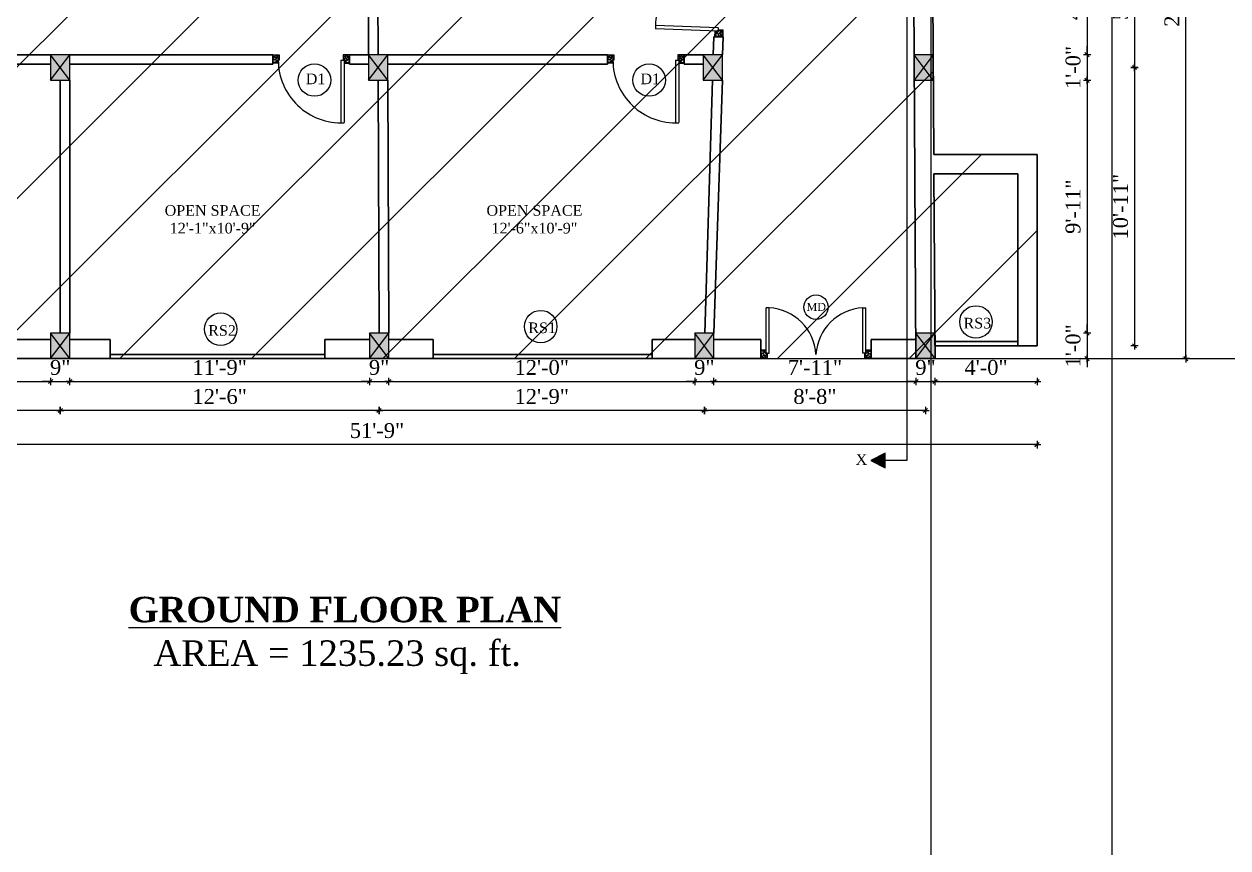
# Model space of a CAD drawing. Header units: inches. Extents: x 6873 to 34015, y -4436 to 8204.
# Drawn here: x 15812 to 16378, y 927 to 1315 of the extents above; entities that cross this region are included whole.
import ezdxf

# ---------------------------------------------------------------- set-up
doc = ezdxf.new("R2010")
doc.units = ezdxf.units.IN
doc.header["$LTSCALE"] = 5
doc.header["$MEASUREMENT"] = 0
for name, color, linetype, lineweight in [('A-WALL', 7, 'Continuous', 9), ('Dimension', 7, 'Continuous', 18), ('DOOR', 62, 'Continuous', 0)]:
    doc.layers.add(name, color=color, linetype=linetype, lineweight=lineweight)
doc.layers.add('dim line', color=7, linetype='Continuous', lineweight=15, true_color=0xfab2b2)
doc.layers.add('TEXT', color=6, linetype='Continuous')
doc.layers.add('WALL', color=7, linetype='Continuous')
doc.styles.add('ordinary', font='times.ttf')
doc.dimstyles.new('Copy of 96', dxfattribs={"dimtxt": 7, "dimasz": 4, "dimexe": 0.5, "dimexo": 0.5, "dimgap": 3, "dimtad": 1, "dimdec": 1, "dimzin": 11, "dimdsep": 46, "dimlunit": 4, "dimtxsty": 'ordinary', "dimblk": 'OBLIQUE', "dimcen": 0.09, "dimse1": 1, "dimse2": 1, "dimclrt": 6, "dimazin": 0, "dimtfac": 1, "dimtdec": 1, "dimtix": 1, "dimtmove": 2, "dimatfit": 3, "dimldrblk": 'leader', "dimfxl": 0.5, "dimfxlon": 1, "dimtolj": 1, "dimtzin": 0, "dimarcsym": 0})

# ---------------------------------------------------------------- blocks, each defined once
blk = doc.blocks.new('C1a')
at = {"color": 1, "ltscale": 5}
for p, q in [((18657.75, 4625.76), (18648.75, 4625.76)), ((18648.75, 4625.76), (18648.82, 4613.76)), ((18657.82, 4613.76), (18657.75, 4625.76)), ((18648.82, 4613.76), (18657.82, 4613.76))]:
    blk.add_line(p, q, dxfattribs=at)
blk = doc.blocks.new('A$C27B36B59')
at = {"layer": 'DOOR'}
for p, q in [((0, 4), (0, 0)), ((2.5, 4), (0, 4)), ((0, 0), (3, 0)), ((2.5, 2.5), (2.5, 4)), ((3, 2.5), (2.5, 2.5)), ((3, 0), (3, 2.5))]:
    blk.add_line(p, q, dxfattribs=at)
for centre, radius, start, end in [((-1.4, -0.54), 4.75, 22.1411, 72.838), ((1.34, 2.09), 1.64, 45.138, 144.8948), ((2.21, 0.3), 2.49, 83.3149, 152.658), ((0.13, 0.37), 2.05, 349.4875, 93.6805), ((1.96, -0.47), 2.01, 58.7447, 166.495), ((-0.06, 0.32), 1.13, 343.542, 86.947), ((2.08, -0.4), 1.17, 38.2816, 160.1519)]:
    blk.add_arc(centre, radius, start, end, dxfattribs=at)
blk = doc.blocks.new('D2')
at = {"layer": 'DOOR'}
for p, q in [((74473.95, 24047.59), (74473.95, 24018.09)), ((74473.95, 24047.59), (74475.45, 24047.59)), ((74475.45, 24047.59), (74475.45, 24018.13))]:
    blk.add_line(p, q, dxfattribs=at)
blk.add_arc((74473.95, 24047.59), 29.5, 180, 272.9146, dxfattribs=at)
at = {"layer": 'DOOR', "xscale": -1, "rotation": 180}
blk.add_blockref('A$C27B36B59', (74441.95, 24050.09), dxfattribs=at)
at = {"layer": 'DOOR', "rotation": 180}
blk.add_blockref('A$C27B36B59', (74477.95, 24050.09), dxfattribs=at)
blk = doc.blocks.new('x-x')
at = {"ltscale": 5}
for points in [[(11364.03, -701.52), (11364.03, -694.51), (11357.15, -698.09)], [(11364.03, -1135.52), (11364.03, -1128.51), (11357.15, -1132.09)]]:
    blk.add_hatch(color=256, dxfattribs=at).paths.add_polyline_path(points)
for p, q in [((11364.03, -694.51), (11357.15, -698.09)), ((11364.03, -701.52), (11364.03, -694.51)), ((11357.15, -698.09), (11364.03, -701.52)), ((11374.13, -698.09), (11364.03, -698.09)), ((11374.13, -698.09), (11374.13, -1132.09)), ((11364.03, -1128.51), (11357.15, -1132.09)), ((11357.15, -1132.09), (11364.03, -1135.52)), ((11364.03, -1135.52), (11364.03, -1128.51)), ((11374.13, -1132.09), (11364.03, -1132.09))]:
    blk.add_line(p, q, dxfattribs=at)
at = {"layer": 'A-WALL', "color": 1, "ltscale": 5}
blk.add_line((11374.13, -1120.09), (11374.13, -1132.09), dxfattribs=at)
at = {"layer": 'TEXT', "style": 'ordinary'}
for p in [(11350.08, -700.97), (11350.08, -1134.1)]:
    blk.add_text('X', height=5, dxfattribs=at).set_placement(p)
blk = doc.blocks.new('oblique')
at = {"color": 0, "lineweight": -2}
blk.add_line((0.25, 0.25), (-0.25, -0.25), dxfattribs=at)
at = {"layer": 'dim line', "lineweight": 9}
for p, q in [((-0.4375, 0), (0.4375, 0)), ((0, 0.4375), (0, -0.4375))]:
    blk.add_line(p, q, dxfattribs=at)
blk = doc.blocks.new('*D263')
at = {"layer": 'A-WALL', "color": 0, "lineweight": -2, "ltscale": 50, "transparency": 16777216}
blk.add_line((16236.05, 1132.95), (16132.05, 1132.95), dxfattribs=at)
at = {"layer": 'Defpoints', "color": 0, "ltscale": 50, "transparency": 16777216}
for p in [(16132.05, 1157.37), (16236.05, 1157.37), (16132.05, 1132.95)]:
    blk.add_point(p, dxfattribs=at)
at = {"layer": 'A-WALL', "color": 0, "lineweight": -2, "ltscale": 50, "transparency": 16777216, "xscale": 4, "yscale": 4, "zscale": 4, "rotation": 180.0000000000005}
blk.add_blockref('oblique', (16132.05, 1132.95), dxfattribs=at)
at = {"layer": 'A-WALL', "color": 0, "lineweight": -2, "ltscale": 50, "transparency": 16777216, "xscale": 4, "yscale": 4, "zscale": 4}
blk.add_blockref('oblique', (16236.05, 1132.95), dxfattribs=at)
at = {"layer": 'A-WALL', "color": 6, "ltscale": 50, "transparency": 16777216, "insert": (16184.05, 1139.51), "char_height": 7, "attachment_point": 5, "style": 'ordinary'}
blk.add_mtext('\\A1;8\'-8"', dxfattribs=at)
blk = doc.blocks.new('_OBLIQUE')
at = {"color": 0, "linetype": 'ByBlock'}
blk.add_line((-0.5, -0.5), (0.5, 0.5), dxfattribs=at)
blk = doc.blocks.new('leader')
at = {"layer": 'Dimension'}
for p, q in [((0, -4.33), (0, 4.33)), ((-4.42, 0), (4.42, 0))]:
    blk.add_line(p, q, dxfattribs=at)
blk = doc.blocks.new('*D264')
at = {"layer": 'A-WALL', "color": 0, "lineweight": -2, "ltscale": 50, "transparency": 16777216}
blk.add_line((16132.05, 1132.95), (15979.05, 1132.95), dxfattribs=at)
at = {"layer": 'Defpoints', "color": 0, "ltscale": 50, "transparency": 16777216}
for p in [(15979.05, 1157.37), (16132.05, 1157.37), (15979.05, 1132.95)]:
    blk.add_point(p, dxfattribs=at)
at = {"layer": 'A-WALL', "color": 0, "lineweight": -2, "ltscale": 50, "transparency": 16777216, "xscale": 4, "yscale": 4, "zscale": 4, "rotation": 180}
blk.add_blockref('oblique', (15979.05, 1132.95), dxfattribs=at)
at = {"layer": 'A-WALL', "color": 0, "lineweight": -2, "ltscale": 50, "transparency": 16777216, "xscale": 4, "yscale": 4, "zscale": 4}
blk.add_blockref('oblique', (16132.05, 1132.95), dxfattribs=at)
at = {"layer": 'A-WALL', "color": 6, "ltscale": 50, "transparency": 16777216, "insert": (16055.55, 1139.52), "char_height": 7, "attachment_point": 5, "style": 'ordinary'}
blk.add_mtext('\\A1;12\'-9"', dxfattribs=at)
blk = doc.blocks.new('*D265')
at = {"layer": 'A-WALL', "color": 0, "lineweight": -2, "ltscale": 50, "transparency": 16777216}
blk.add_line((15979.05, 1132.95), (15829.05, 1132.95), dxfattribs=at)
at = {"layer": 'Defpoints', "color": 0, "ltscale": 50, "transparency": 16777216}
for p in [(15829.05, 1157.37), (15979.05, 1157.37), (15829.05, 1132.95)]:
    blk.add_point(p, dxfattribs=at)
at = {"layer": 'A-WALL', "color": 0, "lineweight": -2, "ltscale": 50, "transparency": 16777216, "xscale": 4, "yscale": 4, "zscale": 4, "rotation": 180}
blk.add_blockref('oblique', (15829.05, 1132.95), dxfattribs=at)
at = {"layer": 'A-WALL', "color": 0, "lineweight": -2, "ltscale": 50, "transparency": 16777216, "xscale": 4, "yscale": 4, "zscale": 4}
blk.add_blockref('oblique', (15979.05, 1132.95), dxfattribs=at)
at = {"layer": 'A-WALL', "color": 6, "ltscale": 50, "transparency": 16777216, "insert": (15904.05, 1139.51), "char_height": 7, "attachment_point": 5, "style": 'ordinary'}
blk.add_mtext('\\A1;12\'-6"', dxfattribs=at)
blk = doc.blocks.new('*D266')
at = {"layer": 'A-WALL', "color": 0, "lineweight": -2, "ltscale": 50, "transparency": 16777216}
blk.add_line((15829.05, 1132.95), (15672.72, 1132.95), dxfattribs=at)
at = {"layer": 'Defpoints', "color": 0, "ltscale": 50, "transparency": 16777216}
for p in [(15672.72, 1157.37), (15829.05, 1157.37), (15672.72, 1132.95)]:
    blk.add_point(p, dxfattribs=at)
at = {"layer": 'A-WALL', "color": 0, "lineweight": -2, "ltscale": 50, "transparency": 16777216, "xscale": 4, "yscale": 4, "zscale": 4, "rotation": 180}
blk.add_blockref('oblique', (15672.72, 1132.95), dxfattribs=at)
at = {"layer": 'A-WALL', "color": 0, "lineweight": -2, "ltscale": 50, "transparency": 16777216, "xscale": 4, "yscale": 4, "zscale": 4}
blk.add_blockref('oblique', (15829.05, 1132.95), dxfattribs=at)
at = {"layer": 'A-WALL', "color": 6, "ltscale": 50, "transparency": 16777216, "insert": (15750.88, 1139.51), "char_height": 7, "attachment_point": 5, "style": 'ordinary'}
blk.add_mtext('\\A1;13\'-0"', dxfattribs=at)
blk = doc.blocks.new('*D211')
at = {"layer": 'A-WALL', "color": 0, "lineweight": -2, "ltscale": 50, "transparency": 16777216}
blk.add_line((16288.55, 1116.9), (15667.55, 1116.9), dxfattribs=at)
at = {"layer": 'Defpoints', "color": 0, "ltscale": 50, "transparency": 16777216}
for p in [(16288.55, 1166.55), (15667.55, 1160.55), (15667.55, 1116.9)]:
    blk.add_point(p, dxfattribs=at)
at = {"layer": 'A-WALL', "color": 0, "lineweight": -2, "ltscale": 50, "transparency": 16777216, "xscale": 4, "yscale": 4, "zscale": 4, "rotation": 180}
blk.add_blockref('oblique', (15667.55, 1116.9), dxfattribs=at)
at = {"layer": 'A-WALL', "color": 0, "lineweight": -2, "ltscale": 50, "transparency": 16777216, "xscale": 4, "yscale": 4, "zscale": 4}
blk.add_blockref('oblique', (16288.55, 1116.9), dxfattribs=at)
at = {"layer": 'A-WALL', "color": 6, "ltscale": 50, "transparency": 16777216, "insert": (15978.05, 1123.47), "char_height": 7, "attachment_point": 5, "style": 'ordinary'}
blk.add_mtext('\\A1;51\'-9"', dxfattribs=at)
blk = doc.blocks.new('*D234')
at = {"layer": 'A-WALL', "color": 0, "lineweight": -2, "ltscale": 50, "transparency": 16777216}
blk.add_line((15744.1, 1303), (15848.01, 1486), dxfattribs=at)
at = {"layer": 'Defpoints', "color": 0, "ltscale": 50, "transparency": 16777216}
for p in [(15848.01, 1486), (15852.65, 1483.37), (15748.74, 1300.37)]:
    blk.add_point(p, dxfattribs=at)
at = {"layer": 'A-WALL', "color": 0, "lineweight": -2, "ltscale": 50, "transparency": 16777216, "xscale": 4, "yscale": 4, "zscale": 4}
for p, rotation in [((15848.01, 1486), 60.41148549433036), ((15744.1, 1303), 240.4114854943304)]:
    blk.add_blockref('oblique', p, dxfattribs=dict(at, rotation=rotation))
at = {"layer": 'A-WALL', "color": 6, "ltscale": 50, "transparency": 16777216, "insert": (15790.34, 1397.75), "char_height": 7, "attachment_point": 5, "rotation": 60.4115, "style": 'ordinary'}
blk.add_mtext('\\A1;17\'-6"', dxfattribs=at)
blk = doc.blocks.new('*D236')
at = {"layer": 'A-WALL', "color": 0, "lineweight": -2, "ltscale": 50, "transparency": 16777216}
blk.add_line((15835.93, 1500.8), (15725.21, 1305.8), dxfattribs=at)
at = {"layer": 'Defpoints', "color": 0, "ltscale": 50, "transparency": 16777216}
for p in [(15856.06, 1489.37), (15725.21, 1305.8), (15745.34, 1294.37)]:
    blk.add_point(p, dxfattribs=at)
at = {"layer": 'A-WALL', "color": 0, "lineweight": -2, "ltscale": 50, "transparency": 16777216, "xscale": 4, "yscale": 4, "zscale": 4}
for p, rotation in [((15835.93, 1500.8), 60.41148549426831), ((15725.21, 1305.8), 240.4114854942683)]:
    blk.add_blockref('oblique', p, dxfattribs=dict(at, rotation=rotation))
at = {"layer": 'A-WALL', "color": 6, "ltscale": 50, "transparency": 16777216, "insert": (15774.86, 1406.54), "char_height": 7, "attachment_point": 5, "rotation": 60.4115, "style": 'ordinary'}
blk.add_mtext('\\A1;18\'-8"', dxfattribs=at)
blk = doc.blocks.new('*D111')
at = {"layer": 'A-WALL', "color": 0, "lineweight": -2, "ltscale": 50, "transparency": 16777216}
blk.add_line((15633.17, 1176.88), (15825.1, 1514.88), dxfattribs=at)
at = {"layer": 'Defpoints', "color": 0, "ltscale": 50, "transparency": 16777216}
for p in [(15825.1, 1514.88), (15859.47, 1495.37), (15667.55, 1157.37)]:
    blk.add_point(p, dxfattribs=at)
at = {"layer": 'A-WALL', "color": 0, "lineweight": -2, "ltscale": 50, "transparency": 16777216, "xscale": 4, "yscale": 4, "zscale": 4}
for p, rotation in [((15825.1, 1514.88), 60.41148549426792), ((15633.17, 1176.88), 240.4114854942679)]:
    blk.add_blockref('oblique', p, dxfattribs=dict(at, rotation=rotation))
at = {"layer": 'A-WALL', "color": 6, "ltscale": 50, "transparency": 16777216, "insert": (15723.43, 1349.12), "char_height": 7, "attachment_point": 5, "rotation": 60.4115, "style": 'ordinary'}
blk.add_mtext('\\A1;32\'-5"', dxfattribs=at)
blk = doc.blocks.new('*D114')
at = {"layer": 'A-WALL', "color": 0, "lineweight": -2, "ltscale": 50, "transparency": 16777216}
blk.add_line((15677.9, 1146.61), (15824.55, 1146.61), dxfattribs=at)
at = {"layer": 'Defpoints', "color": 0, "ltscale": 50, "transparency": 16777216}
for p in [(15677.9, 1157.37), (15824.55, 1157.37), (15824.55, 1146.61)]:
    blk.add_point(p, dxfattribs=at)
at = {"layer": 'A-WALL', "color": 0, "lineweight": -2, "ltscale": 50, "transparency": 16777216, "xscale": 4, "yscale": 4, "zscale": 4, "rotation": 180}
blk.add_blockref('oblique', (15677.9, 1146.61), dxfattribs=at)
at = {"layer": 'A-WALL', "color": 0, "lineweight": -2, "ltscale": 50, "transparency": 16777216, "xscale": 4, "yscale": 4, "zscale": 4}
blk.add_blockref('oblique', (15824.55, 1146.61), dxfattribs=at)
at = {"layer": 'A-WALL', "color": 6, "ltscale": 50, "transparency": 16777216, "insert": (15751.22, 1153.17), "char_height": 7, "attachment_point": 5, "style": 'ordinary'}
blk.add_mtext('\\A1;12\'-3"', dxfattribs=at)
blk = doc.blocks.new('*D115')
at = {"layer": 'A-WALL', "color": 0, "lineweight": -2, "ltscale": 50, "transparency": 16777216}
for p, q in [((15824.55, 1146.61), (15820.55, 1146.61)), ((15824.55, 1146.61), (15833.55, 1146.61)), ((15833.55, 1146.61), (15837.55, 1146.61))]:
    blk.add_line(p, q, dxfattribs=at)
at = {"layer": 'Defpoints', "color": 0, "ltscale": 50, "transparency": 16777216}
for p in [(15824.55, 1157.37), (15833.55, 1157.37), (15833.55, 1146.61)]:
    blk.add_point(p, dxfattribs=at)
at = {"layer": 'A-WALL', "color": 0, "lineweight": -2, "ltscale": 50, "transparency": 16777216, "xscale": 4, "yscale": 4, "zscale": 4}
blk.add_blockref('oblique', (15824.55, 1146.61), dxfattribs=at)
at = {"layer": 'A-WALL', "color": 0, "lineweight": -2, "ltscale": 50, "transparency": 16777216, "xscale": 4, "yscale": 4, "zscale": 4, "rotation": 180}
blk.add_blockref('oblique', (15833.55, 1146.61), dxfattribs=at)
at = {"layer": 'A-WALL', "color": 6, "ltscale": 50, "transparency": 16777216, "insert": (15829.05, 1153.18), "char_height": 7, "attachment_point": 5, "style": 'ordinary'}
blk.add_mtext('\\A1;9"', dxfattribs=at)
blk = doc.blocks.new('*D116')
at = {"layer": 'A-WALL', "color": 0, "lineweight": -2, "ltscale": 50, "transparency": 16777216}
blk.add_line((15833.55, 1146.61), (15974.55, 1146.61), dxfattribs=at)
at = {"layer": 'Defpoints', "color": 0, "ltscale": 50, "transparency": 16777216}
for p in [(15833.55, 1157.37), (15974.55, 1157.37), (15974.55, 1146.61)]:
    blk.add_point(p, dxfattribs=at)
at = {"layer": 'A-WALL', "color": 0, "lineweight": -2, "ltscale": 50, "transparency": 16777216, "xscale": 4, "yscale": 4, "zscale": 4, "rotation": 180}
blk.add_blockref('oblique', (15833.55, 1146.61), dxfattribs=at)
at = {"layer": 'A-WALL', "color": 0, "lineweight": -2, "ltscale": 50, "transparency": 16777216, "xscale": 4, "yscale": 4, "zscale": 4}
blk.add_blockref('oblique', (15974.55, 1146.61), dxfattribs=at)
at = {"layer": 'A-WALL', "color": 6, "ltscale": 50, "transparency": 16777216, "insert": (15904.05, 1153.18), "char_height": 7, "attachment_point": 5, "style": 'ordinary'}
blk.add_mtext('\\A1;11\'-9"', dxfattribs=at)
blk = doc.blocks.new('*D117')
at = {"layer": 'A-WALL', "color": 0, "lineweight": -2, "ltscale": 50, "transparency": 16777216}
for p, q in [((15974.55, 1146.61), (15970.55, 1146.61)), ((15974.55, 1146.61), (15983.55, 1146.61)), ((15983.55, 1146.61), (15987.55, 1146.61))]:
    blk.add_line(p, q, dxfattribs=at)
at = {"layer": 'Defpoints', "color": 0, "ltscale": 50, "transparency": 16777216}
for p in [(15974.55, 1157.37), (15983.55, 1157.37), (15983.55, 1146.61)]:
    blk.add_point(p, dxfattribs=at)
at = {"layer": 'A-WALL', "color": 0, "lineweight": -2, "ltscale": 50, "transparency": 16777216, "xscale": 4, "yscale": 4, "zscale": 4}
blk.add_blockref('oblique', (15974.55, 1146.61), dxfattribs=at)
at = {"layer": 'A-WALL', "color": 0, "lineweight": -2, "ltscale": 50, "transparency": 16777216, "xscale": 4, "yscale": 4, "zscale": 4, "rotation": 180}
blk.add_blockref('oblique', (15983.55, 1146.61), dxfattribs=at)
at = {"layer": 'A-WALL', "color": 6, "ltscale": 50, "transparency": 16777216, "insert": (15979.05, 1153.18), "char_height": 7, "attachment_point": 5, "style": 'ordinary'}
blk.add_mtext('\\A1;9"', dxfattribs=at)
blk = doc.blocks.new('*D118')
at = {"layer": 'A-WALL', "color": 0, "lineweight": -2, "ltscale": 50, "transparency": 16777216}
blk.add_line((15983.55, 1146.61), (16127.55, 1146.61), dxfattribs=at)
at = {"layer": 'Defpoints', "color": 0, "ltscale": 50, "transparency": 16777216}
for p in [(15983.55, 1157.37), (16127.55, 1157.37), (16127.55, 1146.61)]:
    blk.add_point(p, dxfattribs=at)
at = {"layer": 'A-WALL', "color": 0, "lineweight": -2, "ltscale": 50, "transparency": 16777216, "xscale": 4, "yscale": 4, "zscale": 4, "rotation": 180}
blk.add_blockref('oblique', (15983.55, 1146.61), dxfattribs=at)
at = {"layer": 'A-WALL', "color": 0, "lineweight": -2, "ltscale": 50, "transparency": 16777216, "xscale": 4, "yscale": 4, "zscale": 4}
blk.add_blockref('oblique', (16127.55, 1146.61), dxfattribs=at)
at = {"layer": 'A-WALL', "color": 6, "ltscale": 50, "transparency": 16777216, "insert": (16055.55, 1153.17), "char_height": 7, "attachment_point": 5, "style": 'ordinary'}
blk.add_mtext('\\A1;12\'-0"', dxfattribs=at)
blk = doc.blocks.new('*D119')
at = {"layer": 'A-WALL', "color": 0, "lineweight": -2, "ltscale": 50, "transparency": 16777216}
for p, q in [((16127.55, 1146.61), (16123.55, 1146.61)), ((16127.55, 1146.61), (16136.55, 1146.61)), ((16136.55, 1146.61), (16140.55, 1146.61))]:
    blk.add_line(p, q, dxfattribs=at)
at = {"layer": 'Defpoints', "color": 0, "ltscale": 50, "transparency": 16777216}
for p in [(16127.55, 1157.37), (16136.55, 1157.37), (16136.55, 1146.61)]:
    blk.add_point(p, dxfattribs=at)
at = {"layer": 'A-WALL', "color": 0, "lineweight": -2, "ltscale": 50, "transparency": 16777216, "xscale": 4, "yscale": 4, "zscale": 4}
blk.add_blockref('oblique', (16127.55, 1146.61), dxfattribs=at)
at = {"layer": 'A-WALL', "color": 0, "lineweight": -2, "ltscale": 50, "transparency": 16777216, "xscale": 4, "yscale": 4, "zscale": 4, "rotation": 180}
blk.add_blockref('oblique', (16136.55, 1146.61), dxfattribs=at)
at = {"layer": 'A-WALL', "color": 6, "ltscale": 50, "transparency": 16777216, "insert": (16132.05, 1153.18), "char_height": 7, "attachment_point": 5, "style": 'ordinary'}
blk.add_mtext('\\A1;9"', dxfattribs=at)
blk = doc.blocks.new('*D120')
at = {"layer": 'A-WALL', "color": 0, "lineweight": -2, "ltscale": 50, "transparency": 16777216}
blk.add_line((16136.55, 1146.61), (16231.55, 1146.61), dxfattribs=at)
at = {"layer": 'Defpoints', "color": 0, "ltscale": 50, "transparency": 16777216}
for p in [(16136.55, 1157.37), (16231.55, 1157.37), (16231.55, 1146.61)]:
    blk.add_point(p, dxfattribs=at)
at = {"layer": 'A-WALL', "color": 0, "lineweight": -2, "ltscale": 50, "transparency": 16777216, "xscale": 4, "yscale": 4, "zscale": 4, "rotation": 180}
blk.add_blockref('oblique', (16136.55, 1146.61), dxfattribs=at)
at = {"layer": 'A-WALL', "color": 0, "lineweight": -2, "ltscale": 50, "transparency": 16777216, "xscale": 4, "yscale": 4, "zscale": 4}
blk.add_blockref('oblique', (16231.55, 1146.61), dxfattribs=at)
at = {"layer": 'A-WALL', "color": 6, "ltscale": 50, "transparency": 16777216, "insert": (16184.05, 1153.18), "char_height": 7, "attachment_point": 5, "style": 'ordinary'}
blk.add_mtext('\\A1;7\'-11"', dxfattribs=at)
blk = doc.blocks.new('*D248')
at = {"layer": 'A-WALL', "color": 0, "lineweight": -2, "ltscale": 50, "transparency": 16777216}
for p, q in [((16231.55, 1146.61), (16227.55, 1146.61)), ((16231.55, 1146.61), (16240.55, 1146.61)), ((16240.55, 1146.61), (16244.55, 1146.61))]:
    blk.add_line(p, q, dxfattribs=at)
at = {"layer": 'Defpoints', "color": 0, "ltscale": 50, "transparency": 16777216}
for p in [(16231.55, 1157.37), (16240.55, 1157.37), (16240.55, 1146.61)]:
    blk.add_point(p, dxfattribs=at)
at = {"layer": 'A-WALL', "color": 0, "lineweight": -2, "ltscale": 50, "transparency": 16777216, "xscale": 4, "yscale": 4, "zscale": 4}
blk.add_blockref('oblique', (16231.55, 1146.61), dxfattribs=at)
at = {"layer": 'A-WALL', "color": 0, "lineweight": -2, "ltscale": 50, "transparency": 16777216, "xscale": 4, "yscale": 4, "zscale": 4, "rotation": 180}
blk.add_blockref('oblique', (16240.55, 1146.61), dxfattribs=at)
at = {"layer": 'A-WALL', "color": 6, "ltscale": 50, "transparency": 16777216, "insert": (16236.05, 1153.18), "char_height": 7, "attachment_point": 5, "style": 'ordinary'}
blk.add_mtext('\\A1;9"', dxfattribs=at)
blk = doc.blocks.new('*D249')
at = {"layer": 'A-WALL', "color": 0, "lineweight": -2, "ltscale": 50, "transparency": 16777216}
blk.add_line((16240.55, 1146.61), (16288.55, 1146.61), dxfattribs=at)
at = {"layer": 'Defpoints', "color": 0, "ltscale": 50, "transparency": 16777216}
for p in [(16288.55, 1163.37), (16240.55, 1157.37), (16288.55, 1146.61)]:
    blk.add_point(p, dxfattribs=at)
at = {"layer": 'A-WALL', "color": 0, "lineweight": -2, "ltscale": 50, "transparency": 16777216, "xscale": 4, "yscale": 4, "zscale": 4, "rotation": 180}
blk.add_blockref('oblique', (16240.55, 1146.61), dxfattribs=at)
at = {"layer": 'A-WALL', "color": 0, "lineweight": -2, "ltscale": 50, "transparency": 16777216, "xscale": 4, "yscale": 4, "zscale": 4}
blk.add_blockref('oblique', (16288.55, 1146.61), dxfattribs=at)
at = {"layer": 'A-WALL', "color": 6, "ltscale": 50, "transparency": 16777216, "insert": (16264.55, 1153.17), "char_height": 7, "attachment_point": 5, "style": 'ordinary'}
blk.add_mtext('\\A1;4\'-0"', dxfattribs=at)
blk = doc.blocks.new('*D253')
at = {"layer": 'A-WALL', "color": 0, "lineweight": -2, "ltscale": 50, "transparency": 16777216}
blk.add_line((16312.07, 1353.37), (16312.07, 1300.37), dxfattribs=at)
at = {"layer": 'Defpoints', "color": 0, "ltscale": 50, "transparency": 16777216}
for p in [(16239.34, 1353.37), (16239.67, 1300.37), (16312.07, 1300.37)]:
    blk.add_point(p, dxfattribs=at)
at = {"layer": 'A-WALL', "color": 0, "lineweight": -2, "ltscale": 50, "transparency": 16777216, "xscale": 4, "yscale": 4, "zscale": 4}
for p, rotation in [((16312.07, 1353.37), 90), ((16312.07, 1300.37), 270)]:
    blk.add_blockref('oblique', p, dxfattribs=dict(at, rotation=rotation))
at = {"layer": 'A-WALL', "color": 6, "ltscale": 50, "transparency": 16777216, "insert": (16305.51, 1326.87), "char_height": 7, "attachment_point": 5, "rotation": 90, "style": 'ordinary'}
blk.add_mtext('\\A1;4\'-5"', dxfattribs=at)
blk = doc.blocks.new('*D254')
at = {"layer": 'A-WALL', "color": 0, "lineweight": -2, "ltscale": 50, "transparency": 16777216}
for p, q in [((16312.07, 1300.37), (16312.07, 1304.37)), ((16312.07, 1300.37), (16312.07, 1288.37)), ((16312.07, 1288.37), (16312.07, 1284.37))]:
    blk.add_line(p, q, dxfattribs=at)
at = {"layer": 'Defpoints', "color": 0, "ltscale": 50, "transparency": 16777216}
for p in [(16239.67, 1300.37), (16239.74, 1288.37), (16312.07, 1288.37)]:
    blk.add_point(p, dxfattribs=at)
at = {"layer": 'A-WALL', "color": 0, "lineweight": -2, "ltscale": 50, "transparency": 16777216, "xscale": 4, "yscale": 4, "zscale": 4}
for p, rotation in [((16312.07, 1300.37), 270), ((16312.07, 1288.37), 90)]:
    blk.add_blockref('oblique', p, dxfattribs=dict(at, rotation=rotation))
at = {"layer": 'A-WALL', "color": 6, "ltscale": 50, "transparency": 16777216, "insert": (16305.51, 1294.37), "char_height": 7, "attachment_point": 5, "rotation": 90, "style": 'ordinary'}
blk.add_mtext('\\A1;1\'-0"', dxfattribs=at)
blk = doc.blocks.new('*D255')
at = {"layer": 'A-WALL', "color": 0, "lineweight": -2, "ltscale": 50, "transparency": 16777216}
blk.add_line((16312.07, 1288.37), (16312.07, 1169.37), dxfattribs=at)
at = {"layer": 'Defpoints', "color": 0, "ltscale": 50, "transparency": 16777216}
for p in [(16239.74, 1288.37), (16240.47, 1169.37), (16312.07, 1169.37)]:
    blk.add_point(p, dxfattribs=at)
at = {"layer": 'A-WALL', "color": 0, "lineweight": -2, "ltscale": 50, "transparency": 16777216, "xscale": 4, "yscale": 4, "zscale": 4}
for p, rotation in [((16312.07, 1288.37), 90), ((16312.07, 1169.37), 270)]:
    blk.add_blockref('oblique', p, dxfattribs=dict(at, rotation=rotation))
at = {"layer": 'A-WALL', "color": 6, "ltscale": 50, "transparency": 16777216, "insert": (16305.5, 1228.87), "char_height": 7, "attachment_point": 5, "rotation": 90, "style": 'ordinary'}
blk.add_mtext('\\A1;9\'-11"', dxfattribs=at)
blk = doc.blocks.new('*D256')
at = {"layer": 'A-WALL', "color": 0, "lineweight": -2, "ltscale": 50, "transparency": 16777216}
for p, q in [((16312.07, 1169.37), (16312.07, 1173.37)), ((16312.07, 1169.37), (16312.07, 1157.37)), ((16312.07, 1157.37), (16312.07, 1153.37))]:
    blk.add_line(p, q, dxfattribs=at)
at = {"layer": 'Defpoints', "color": 0, "ltscale": 50, "transparency": 16777216}
for p in [(16240.47, 1169.37), (16240.55, 1157.37), (16312.07, 1157.37)]:
    blk.add_point(p, dxfattribs=at)
at = {"layer": 'A-WALL', "color": 0, "lineweight": -2, "ltscale": 50, "transparency": 16777216, "xscale": 4, "yscale": 4, "zscale": 4}
for p, rotation in [((16312.07, 1169.37), 270), ((16312.07, 1157.37), 90)]:
    blk.add_blockref('oblique', p, dxfattribs=dict(at, rotation=rotation))
at = {"layer": 'A-WALL', "color": 6, "ltscale": 50, "transparency": 16777216, "insert": (16305.51, 1163.37), "char_height": 7, "attachment_point": 5, "rotation": 90, "style": 'ordinary'}
blk.add_mtext('\\A1;1\'-0"', dxfattribs=at)
blk = doc.blocks.new('*D258')
at = {"layer": 'A-WALL', "color": 0, "lineweight": -2, "ltscale": 50, "transparency": 16777216}
blk.add_line((16334.38, 1359.37), (16334.38, 1294.37), dxfattribs=at)
at = {"layer": 'Defpoints', "color": 0, "ltscale": 50, "transparency": 16777216}
for p in [(16239.3, 1359.37), (16239.7, 1294.37), (16334.38, 1294.37)]:
    blk.add_point(p, dxfattribs=at)
at = {"layer": 'A-WALL', "color": 0, "lineweight": -2, "ltscale": 50, "transparency": 16777216, "xscale": 4, "yscale": 4, "zscale": 4}
for p, rotation in [((16334.38, 1359.37), 90), ((16334.38, 1294.37), 270)]:
    blk.add_blockref('oblique', p, dxfattribs=dict(at, rotation=rotation))
at = {"layer": 'A-WALL', "color": 6, "ltscale": 50, "transparency": 16777216, "insert": (16327.82, 1326.87), "char_height": 7, "attachment_point": 5, "rotation": 90, "style": 'ordinary'}
blk.add_mtext('\\A1;5\'-5"', dxfattribs=at)
blk = doc.blocks.new('*D259')
at = {"layer": 'A-WALL', "color": 0, "lineweight": -2, "ltscale": 50, "transparency": 16777216}
blk.add_line((16334.38, 1294.37), (16334.38, 1163.37), dxfattribs=at)
at = {"layer": 'Defpoints', "color": 0, "ltscale": 50, "transparency": 16777216}
for p in [(16239.7, 1294.37), (16240.51, 1163.37), (16334.38, 1163.37)]:
    blk.add_point(p, dxfattribs=at)
at = {"layer": 'A-WALL', "color": 0, "lineweight": -2, "ltscale": 50, "transparency": 16777216, "xscale": 4, "yscale": 4, "zscale": 4}
for p, rotation in [((16334.38, 1294.37), 90), ((16334.38, 1163.37), 270)]:
    blk.add_blockref('oblique', p, dxfattribs=dict(at, rotation=rotation))
at = {"layer": 'A-WALL', "color": 6, "ltscale": 50, "transparency": 16777216, "insert": (16327.82, 1228.87), "char_height": 7, "attachment_point": 5, "rotation": 90, "style": 'ordinary'}
blk.add_mtext('\\A1;10\'-11"', dxfattribs=at)
blk = doc.blocks.new('*D260')
at = {"layer": 'A-WALL', "color": 0, "lineweight": -2, "ltscale": 50, "transparency": 16777216}
blk.add_line((16358.53, 1157.37), (16358.53, 1495.37), dxfattribs=at)
at = {"layer": 'Defpoints', "color": 0, "ltscale": 50, "transparency": 16777216}
for p in [(16238.47, 1495.37), (16358.53, 1495.37), (16240.55, 1157.37)]:
    blk.add_point(p, dxfattribs=at)
at = {"layer": 'A-WALL', "color": 0, "lineweight": -2, "ltscale": 50, "transparency": 16777216, "xscale": 4, "yscale": 4, "zscale": 4}
for p, rotation in [((16358.53, 1495.37), 90), ((16358.53, 1157.37), 270)]:
    blk.add_blockref('oblique', p, dxfattribs=dict(at, rotation=rotation))
at = {"layer": 'A-WALL', "color": 6, "ltscale": 50, "transparency": 16777216, "insert": (16351.97, 1326.37), "char_height": 7, "attachment_point": 5, "rotation": 90, "style": 'ordinary'}
blk.add_mtext('\\A1;28\'-2"', dxfattribs=at)

msp = doc.modelspace()

# ---------------------------------------------------------------- hatches: boundary and pattern name
at = {"layer": 'WALL', "linetype": 'ByBlock', "ltscale": 5, "true_color": 0xf8991e}
h = msp.add_hatch(dxfattribs=at)
h.set_pattern_fill('ANSI31', color=30, scale=350)
h.set_pattern_definition([(45, (9223.244, 3742.42), (-30.93592, 30.93592), [])])
h.paths.add_polyline_path([(15667.55, 1157.37), (15859.47, 1495.37), (16238.47, 1495.37), (16239.96, 1253.37), (16288.55, 1253.37), (16288.55, 1163.37), (16240.55, 1163.37), (16240.55, 1157.37)])
h = msp.add_hatch(color=30, dxfattribs=at)
h.dxf.hatch_style = 1
h.paths.add_polyline_path([(15829.05, 1294.37), (15824.55, 1288.37), (15833.55, 1288.37)])
h.paths.add_polyline_path([(15833.55, 1288.37), (15833.55, 1300.37), (15829.05, 1294.37)])
h.paths.add_polyline_path([(15829.05, 1294.37), (15833.55, 1300.37), (15824.55, 1300.37)])
h.paths.add_polyline_path([(15824.55, 1300.37), (15824.55, 1288.37), (15829.05, 1294.37)])
h = msp.add_hatch(color=30, dxfattribs=at)
h.dxf.hatch_style = 1
h.paths.add_polyline_path([(15978.61, 1294.37), (15974.11, 1288.37), (15983.11, 1288.37)])
h.paths.add_polyline_path([(15983.11, 1288.37), (15983.11, 1300.37), (15978.61, 1294.37)])
h.paths.add_polyline_path([(15978.61, 1294.37), (15983.11, 1300.37), (15974.11, 1300.37)])
h.paths.add_polyline_path([(15974.11, 1300.37), (15974.11, 1288.37), (15978.61, 1294.37)])
h = msp.add_hatch(color=30, dxfattribs=at)
h.dxf.hatch_style = 1
h.paths.add_polyline_path([(16136.03, 1294.37), (16131.53, 1288.37), (16140.53, 1288.37)])
h.paths.add_polyline_path([(16140.53, 1288.37), (16140.53, 1300.37), (16136.03, 1294.37)])
h.paths.add_polyline_path([(16136.03, 1294.37), (16140.53, 1300.37), (16131.53, 1300.37)])
h.paths.add_polyline_path([(16131.53, 1300.37), (16131.53, 1288.37), (16136.03, 1294.37)])
h = msp.add_hatch(color=30, dxfattribs=at)
h.dxf.hatch_style = 1
h.paths.add_polyline_path([(16239.74, 1288.37), (16235.2, 1294.37), (16230.74, 1288.37)])
h.paths.add_polyline_path([(16239.74, 1288.37), (16239.67, 1300.37), (16235.2, 1294.37)])
h.paths.add_polyline_path([(16239.67, 1300.37), (16230.67, 1300.37), (16235.2, 1294.37)])
h.paths.add_polyline_path([(16235.2, 1294.37), (16230.67, 1300.37), (16230.74, 1288.37)])
h = msp.add_hatch(color=30, dxfattribs=at)
h.dxf.hatch_style = 1
h.paths.add_polyline_path([(15829.05, 1163.37), (15824.55, 1157.37), (15833.55, 1157.37)])
h.paths.add_polyline_path([(15833.55, 1157.37), (15833.55, 1169.37), (15829.05, 1163.37)])
h.paths.add_polyline_path([(15829.05, 1163.37), (15833.55, 1169.37), (15824.55, 1169.37)])
h.paths.add_polyline_path([(15824.55, 1169.37), (15824.55, 1157.37), (15829.05, 1163.37)])
h = msp.add_hatch(color=30, dxfattribs=at)
h.dxf.hatch_style = 1
h.paths.add_polyline_path([(15979.05, 1163.37), (15974.55, 1157.37), (15983.55, 1157.37)])
h.paths.add_polyline_path([(15983.55, 1157.37), (15983.55, 1169.37), (15979.05, 1163.37)])
h.paths.add_polyline_path([(15979.05, 1163.37), (15983.55, 1169.37), (15974.55, 1169.37)])
h.paths.add_polyline_path([(15974.55, 1169.37), (15974.55, 1157.37), (15979.05, 1163.37)])
h = msp.add_hatch(color=30, dxfattribs=at)
h.dxf.hatch_style = 1
h.paths.add_polyline_path([(16132.05, 1163.37), (16127.55, 1157.37), (16136.55, 1157.37)])
h.paths.add_polyline_path([(16136.55, 1157.37), (16136.55, 1169.37), (16132.05, 1163.37)])
h.paths.add_polyline_path([(16132.05, 1163.37), (16136.55, 1169.37), (16127.55, 1169.37)])
h.paths.add_polyline_path([(16127.55, 1169.37), (16127.55, 1157.37), (16132.05, 1163.37)])
h = msp.add_hatch(color=30, dxfattribs=at)
h.dxf.hatch_style = 1
h.paths.add_polyline_path([(16240.55, 1157.37), (16236.01, 1163.37), (16231.55, 1157.37)])
h.paths.add_polyline_path([(16240.55, 1157.37), (16240.47, 1169.37), (16236.01, 1163.37)])
h.paths.add_polyline_path([(16240.47, 1169.37), (16231.47, 1169.37), (16236.01, 1163.37)])
h.paths.add_polyline_path([(16236.01, 1163.37), (16231.47, 1169.37), (16231.55, 1157.37)])

# ---------------------------------------------------------------- linework, layer by layer
at = {"color": 1, "ltscale": 5}
for p, q in [((15824.55, 1288.37), (15833.55, 1300.37)), ((15833.55, 1288.37), (15824.55, 1300.37)), ((15974.11, 1288.37), (15983.11, 1300.37)), ((15983.11, 1288.37), (15974.11, 1300.37)), ((16131.53, 1288.37), (16140.53, 1300.37)), ((16140.53, 1288.37), (16131.53, 1300.37)), ((16239.74, 1288.37), (16230.67, 1300.37)), ((16239.67, 1300.37), (16230.74, 1288.37)), ((15824.55, 1157.37), (15833.55, 1169.37)), ((15833.55, 1157.37), (15824.55, 1169.37)), ((15974.55, 1157.37), (15983.55, 1169.37)), ((15983.55, 1157.37), (15974.55, 1169.37)), ((16127.55, 1157.37), (16136.55, 1169.37)), ((16136.55, 1157.37), (16127.55, 1169.37)), ((16240.55, 1157.37), (16231.47, 1169.37)), ((16231.55, 1157.37), (16240.47, 1169.37))]:
    msp.add_line(p, q, dxfattribs=at)
at = {"layer": 'A-WALL', "lineweight": 30}
for p, q in [((16231.55, 1157.37), (16229.47, 1495.37)), ((16239.96, 1253.37), (16238.47, 1495.37)), ((15978.61, 1300.39), (15978.4, 1353.39)), ((15974.11, 1300.37), (15973.9, 1353.37)), ((16136.47, 1308.87), (16136.22, 1300.37)), ((16136.47, 1308.87), (16140.85, 1308.87)), ((16140.85, 1308.87), (16140.53, 1300.37)), ((15824.55, 1300.37), (15759.09, 1300.37)), ((15929.11, 1300.37), (15833.55, 1300.37)), ((15929.11, 1300.37), (15929.11, 1295.87)), ((15965.11, 1300.37), (15965.11, 1295.87)), ((15974.11, 1300.37), (15965.11, 1300.37)), ((15983.09, 1300.37), (16086.53, 1300.37)), ((16086.53, 1300.37), (16086.53, 1295.87)), ((16122.53, 1300.37), (16131.53, 1300.37)), ((16122.53, 1300.37), (16122.53, 1295.87)), ((15824.55, 1295.87), (15756.54, 1295.87)), ((15929.11, 1295.87), (15833.55, 1295.87)), ((15974.11, 1295.87), (15965.11, 1295.87)), ((15983.09, 1295.87), (16086.53, 1295.87)), ((16122.53, 1295.87), (16131.53, 1295.87)), ((15829.05, 1169.37), (15829.05, 1288.37)), ((15833.55, 1169.37), (15833.55, 1288.37)), ((15979.03, 1169.37), (15978.63, 1288.37)), ((15983.55, 1169.37), (15983.11, 1288.37)), ((16135.85, 1288.37), (16132.23, 1169.37)), ((16140.53, 1288.37), (16136.55, 1169.37)), ((16288.55, 1253.37), (16239.96, 1253.37)), ((16288.55, 1163.37), (16288.55, 1253.37)), ((16279.55, 1244.37), (16239.96, 1244.37)), ((16240.55, 1157.37), (16240.01, 1244.37)), ((16279.55, 1163.37), (16279.55, 1244.37)), ((15803.55, 1166.37), (15824.55, 1166.37)), ((15833.55, 1166.37), (15852.55, 1166.37)), ((15852.55, 1157.37), (15852.55, 1166.37)), ((15953.55, 1166.37), (15974.55, 1166.37)), ((15953.55, 1157.37), (15953.55, 1166.37)), ((15983.55, 1166.37), (16004.55, 1166.37)), ((16004.55, 1157.37), (16004.55, 1166.37)), ((16107.55, 1166.37), (16127.55, 1166.37)), ((16107.55, 1157.37), (16107.55, 1166.37)), ((16136.55, 1166.37), (16158.55, 1166.37)), ((16158.55, 1157.37), (16158.55, 1166.37)), ((16210.55, 1166.37), (16231.49, 1166.31)), ((16210.55, 1157.37), (16210.55, 1166.37)), ((16240.55, 1165.37), (16279.55, 1165.37)), ((16240.55, 1163.37), (16288.55, 1163.37)), ((15803.55, 1157.37), (15852.55, 1157.37)), ((15852.55, 1159.37), (15953.55, 1159.37)), ((15852.55, 1157.37), (15953.55, 1157.37)), ((15953.55, 1157.37), (16004.55, 1157.37)), ((16004.55, 1159.37), (16107.55, 1159.37)), ((16004.55, 1157.37), (16107.55, 1157.37)), ((16107.55, 1157.37), (16158.55, 1157.37)), ((16210.55, 1157.37), (16240.55, 1157.37))]:
    msp.add_line(p, q, dxfattribs=at)
at = {"layer": 'A-WALL', "ltscale": 5}
for p, direction in [((16238.75, 1449.35), (0, 1)), ((16323.9, -1296.79), (0, 1)), ((15938.1, 1157.37), (1, 0))]:
    msp.add_xline(p, direction, dxfattribs=at)
msp.add_circle((15105.47, 278.39), 4288.21, dxfattribs=at)
at = {"layer": 'DOOR', "ltscale": 0.5}
for p, q in [((16162.45, 1181.32), (16161.05, 1181.32)), ((16161.05, 1159.87), (16161.05, 1181.32)), ((16162.45, 1159.87), (16162.45, 1181.32)), ((16206.65, 1159.87), (16206.65, 1181.32)), ((16206.65, 1181.32), (16208.05, 1181.32)), ((16208.05, 1159.87), (16208.05, 1181.32)), ((16158.55, 1161.37), (16160.95, 1161.37)), ((16210.55, 1161.37), (16208.15, 1161.37)), ((16158.55, 1157.37), (16161.55, 1157.37)), ((16161.05, 1159.87), (16162.45, 1159.87)), ((16161.55, 1159.77), (16161.55, 1157.37)), ((16208.05, 1159.87), (16206.65, 1159.87)), ((16207.55, 1159.77), (16207.55, 1157.37))]:
    msp.add_line(p, q, dxfattribs=at)
for centre, start, end in [((16161.21, 1157.97), 3.4196, 86.9665), ((16207.88, 1157.97), 93.0335, 176.5804)]:
    msp.add_arc(centre, 23.38, start, end, dxfattribs=at)
at = {"layer": 'TEXT'}
for centre, radius in [((15948.64, 1288.45), 7.64), ((16106.06, 1288.45), 7.64), ((16184.58, 1181.58), 5.73), ((15904.51, 1171.2), 7.64), ((16055.08, 1172.44), 7.64), ((16259.79, 1174.63), 7.64)]:
    msp.add_circle(centre, radius, dxfattribs=at)
at = {"layer": 'WALL', "color": 2, "linetype": 'ByBlock', "ltscale": 5}
for points in [[(15824.55, 1288.37), (15833.55, 1288.37), (15833.55, 1300.37), (15824.55, 1300.37)], [(15974.11, 1288.37), (15983.11, 1288.37), (15983.11, 1300.37), (15974.11, 1300.37)], [(16131.53, 1288.37), (16140.53, 1288.37), (16140.53, 1300.37), (16131.53, 1300.37)], [(16230.67, 1300.37), (16230.74, 1288.37), (16239.74, 1288.37), (16239.67, 1300.37)], [(15824.55, 1157.37), (15833.55, 1157.37), (15833.55, 1169.37), (15824.55, 1169.37)], [(15974.55, 1157.37), (15983.55, 1157.37), (15983.55, 1169.37), (15974.55, 1169.37)], [(16127.55, 1157.37), (16136.55, 1157.37), (16136.55, 1169.37), (16127.55, 1169.37)], [(16231.47, 1169.37), (16231.55, 1157.37), (16240.55, 1157.37), (16240.47, 1169.37)]]:
    msp.add_lwpolyline(points, close=True, dxfattribs=at)

# ---------------------------------------------------------------- block references
at = {"layer": 'A-WALL', "color": 1}
msp.add_blockref('x-x', (4853.13, 2241.46), dxfattribs=at)
at = {"layer": 'DOOR'}
msp.add_blockref('A$C27B36B59', (16158.55, 1157.37), dxfattribs=at)
at = {"layer": 'DOOR', "xscale": -1}
msp.add_blockref('A$C27B36B59', (16210.55, 1157.37), dxfattribs=at)
at = {"layer": 'WALL', "color": 2, "linetype": 'ByBlock', "rotation": 267.8625062016944}
msp.add_blockref('D2', (-5114.65, 76632.01), dxfattribs=at)
at = {"layer": 'WALL', "color": 2, "linetype": 'ByBlock'}
for p in [(-58512.84, -22749.72), (-58355.42, -22749.72)]:
    msp.add_blockref('D2', p, dxfattribs=at)
at = {"layer": 'WALL', "color": 2, "linetype": 'ByBlock', "ltscale": 5}
for p in [(-2418.08, -3325.39), (-2417.27, -3456.39)]:
    msp.add_blockref('C1a', p, dxfattribs=at)

# ---------------------------------------------------------------- texts
at = {"layer": 'TEXT', "style": 'ordinary'}
for s, height, rotation, p in [('D1', 5, 0.0004, (15944.54, 1286.52)), ('D1', 5, 0.0004, (16101.96, 1286.52)), ('MD', 3.75, 359.9996, (16180.13, 1179.85)), ('RS2', 5, 0.0004, (15898.66, 1168.13)), ('RS1', 5, 0.0004, (16049.23, 1169.38)), ('RS3', 5, 0.0004, (16253.95, 1171.57))]:
    msp.add_text(s, height=height, rotation=rotation, dxfattribs=at).set_placement(p)
at = {"layer": 'TEXT', "char_height": 5, "attachment_point": 8, "rotation": 359.9996, "style": 'ordinary'}
for s, insert in [('OPEN SPACE\\P12\'-1"x10\'-9"', (15900.73, 1216.2)), ('OPEN SPACE\\P12\'-6"x10\'-9"', (16052.12, 1216.2))]:
    msp.add_mtext_dynamic_manual_height_columns(s, width=101.5687, gutter_width=1720.72, heights=[0], dxfattribs=dict(at, insert=insert))
at = {"layer": 'TEXT', "char_height": 12, "width": 219.8151, "attachment_point": 8, "rotation": 359.9996, "style": 'ordinary'}
for s, insert in [('{\\fTimes New Roman|b1|i0|c0|p18;\\LGROUND FLOOR PLAN}', (15962.91, 1033.12)), ('AREA = 1235.23 sq. ft.', (15959.32, 1008.88))]:
    msp.add_mtext(s, dxfattribs=dict(at, insert=insert))

# ---------------------------------------------------------------- dimensions: what is measured, and where the dimension line sits
at = {"layer": 'A-WALL', "ltscale": 50}
for p1, p2, distance, picture, middle in [((15667.55, 1157.37), (15859.47, 1495.37), 39.53, '*D111', (15723.43, 1349.12)), ((15856.06, 1489.37), (15745.34, 1294.37), -23.15, '*D236', (15774.86, 1406.54)), ((16236.05, 1157.37), (16132.05, 1157.37), 24.41, '*D263', (16184.05, 1139.51))]:
    dim = msp.add_aligned_dim(p1=p1, p2=p2, distance=distance, dimstyle='Copy of 96', override={"dimdec": 0, "dimblk": 'oblique', "dimtdec": 0, "dimarcsym": 1}, dxfattribs=at)
    dim.commit()
    dim.dimension.update_dxf_attribs({"geometry": picture, "text_midpoint": middle})
for base, p1, p2, angle, picture, middle in [((16358.53, 1495.37), (16240.55, 1157.37), (16238.47, 1495.37), 90, '*D260', (16351.97, 1326.37)), ((15848.01, 1486), (15748.74, 1300.37), (15852.65, 1483.37), 240.4115, '*D234', (15790.34, 1397.75)), ((16334.38, 1294.37), (16239.3, 1359.37), (16239.7, 1294.37), 90, '*D258', (16327.82, 1326.87)), ((16312.07, 1300.37), (16239.34, 1353.37), (16239.67, 1300.37), 90, '*D253', (16305.51, 1326.87)), ((16312.07, 1288.37), (16239.67, 1300.37), (16239.74, 1288.37), 90, '*D254', (16305.51, 1294.37)), ((16334.38, 1163.37), (16239.7, 1294.37), (16240.51, 1163.37), 90, '*D259', (16327.82, 1228.87)), ((16312.07, 1169.37), (16239.74, 1288.37), (16240.47, 1169.37), 90, '*D255', (16305.5, 1228.87)), ((16312.07, 1157.37), (16240.47, 1169.37), (16240.55, 1157.37), 90, '*D256', (16305.51, 1163.37))]:
    dim = msp.add_linear_dim(base=base, p1=p1, p2=p2, angle=angle, dimstyle='Copy of 96', override={"dimdec": 0, "dimblk": 'oblique', "dimtdec": 0, "dimarcsym": 1}, dxfattribs=at)
    dim.commit()
    dim.dimension.update_dxf_attribs({"geometry": picture, "text_midpoint": middle})
for base, p1, p2, picture, middle in [((15667.55, 1116.9), (16288.55, 1166.55), (15667.55, 1160.55), '*D211', (15978.05, 1123.47)), ((16288.55, 1146.61), (16240.55, 1157.37), (16288.55, 1163.37), '*D249', (16264.55, 1153.17)), ((15672.72, 1132.95), (15829.05, 1157.37), (15672.72, 1157.37), '*D266', (15750.88, 1139.51)), ((15824.55, 1146.61), (15677.9, 1157.37), (15824.55, 1157.37), '*D114', (15751.22, 1153.17)), ((15833.55, 1146.61), (15824.55, 1157.37), (15833.55, 1157.37), '*D115', (15829.05, 1153.18)), ((15829.05, 1132.95), (15979.05, 1157.37), (15829.05, 1157.37), '*D265', (15904.05, 1139.51)), ((15974.55, 1146.61), (15833.55, 1157.37), (15974.55, 1157.37), '*D116', (15904.05, 1153.18)), ((15983.55, 1146.61), (15974.55, 1157.37), (15983.55, 1157.37), '*D117', (15979.05, 1153.18)), ((15979.05, 1132.95), (16132.05, 1157.37), (15979.05, 1157.37), '*D264', (16055.55, 1139.52)), ((16127.55, 1146.61), (15983.55, 1157.37), (16127.55, 1157.37), '*D118', (16055.55, 1153.17)), ((16136.55, 1146.61), (16127.55, 1157.37), (16136.55, 1157.37), '*D119', (16132.05, 1153.18)), ((16231.55, 1146.61), (16136.55, 1157.37), (16231.55, 1157.37), '*D120', (16184.05, 1153.18)), ((16240.55, 1146.61), (16231.55, 1157.37), (16240.55, 1157.37), '*D248', (16236.05, 1153.18))]:
    dim = msp.add_linear_dim(base=base, p1=p1, p2=p2, dimstyle='Copy of 96', override={"dimdec": 0, "dimblk": 'oblique', "dimtdec": 0, "dimarcsym": 1}, dxfattribs=at)
    dim.commit()
    dim.dimension.update_dxf_attribs({"geometry": picture, "text_midpoint": middle})

doc.saveas('drawing.dxf')
